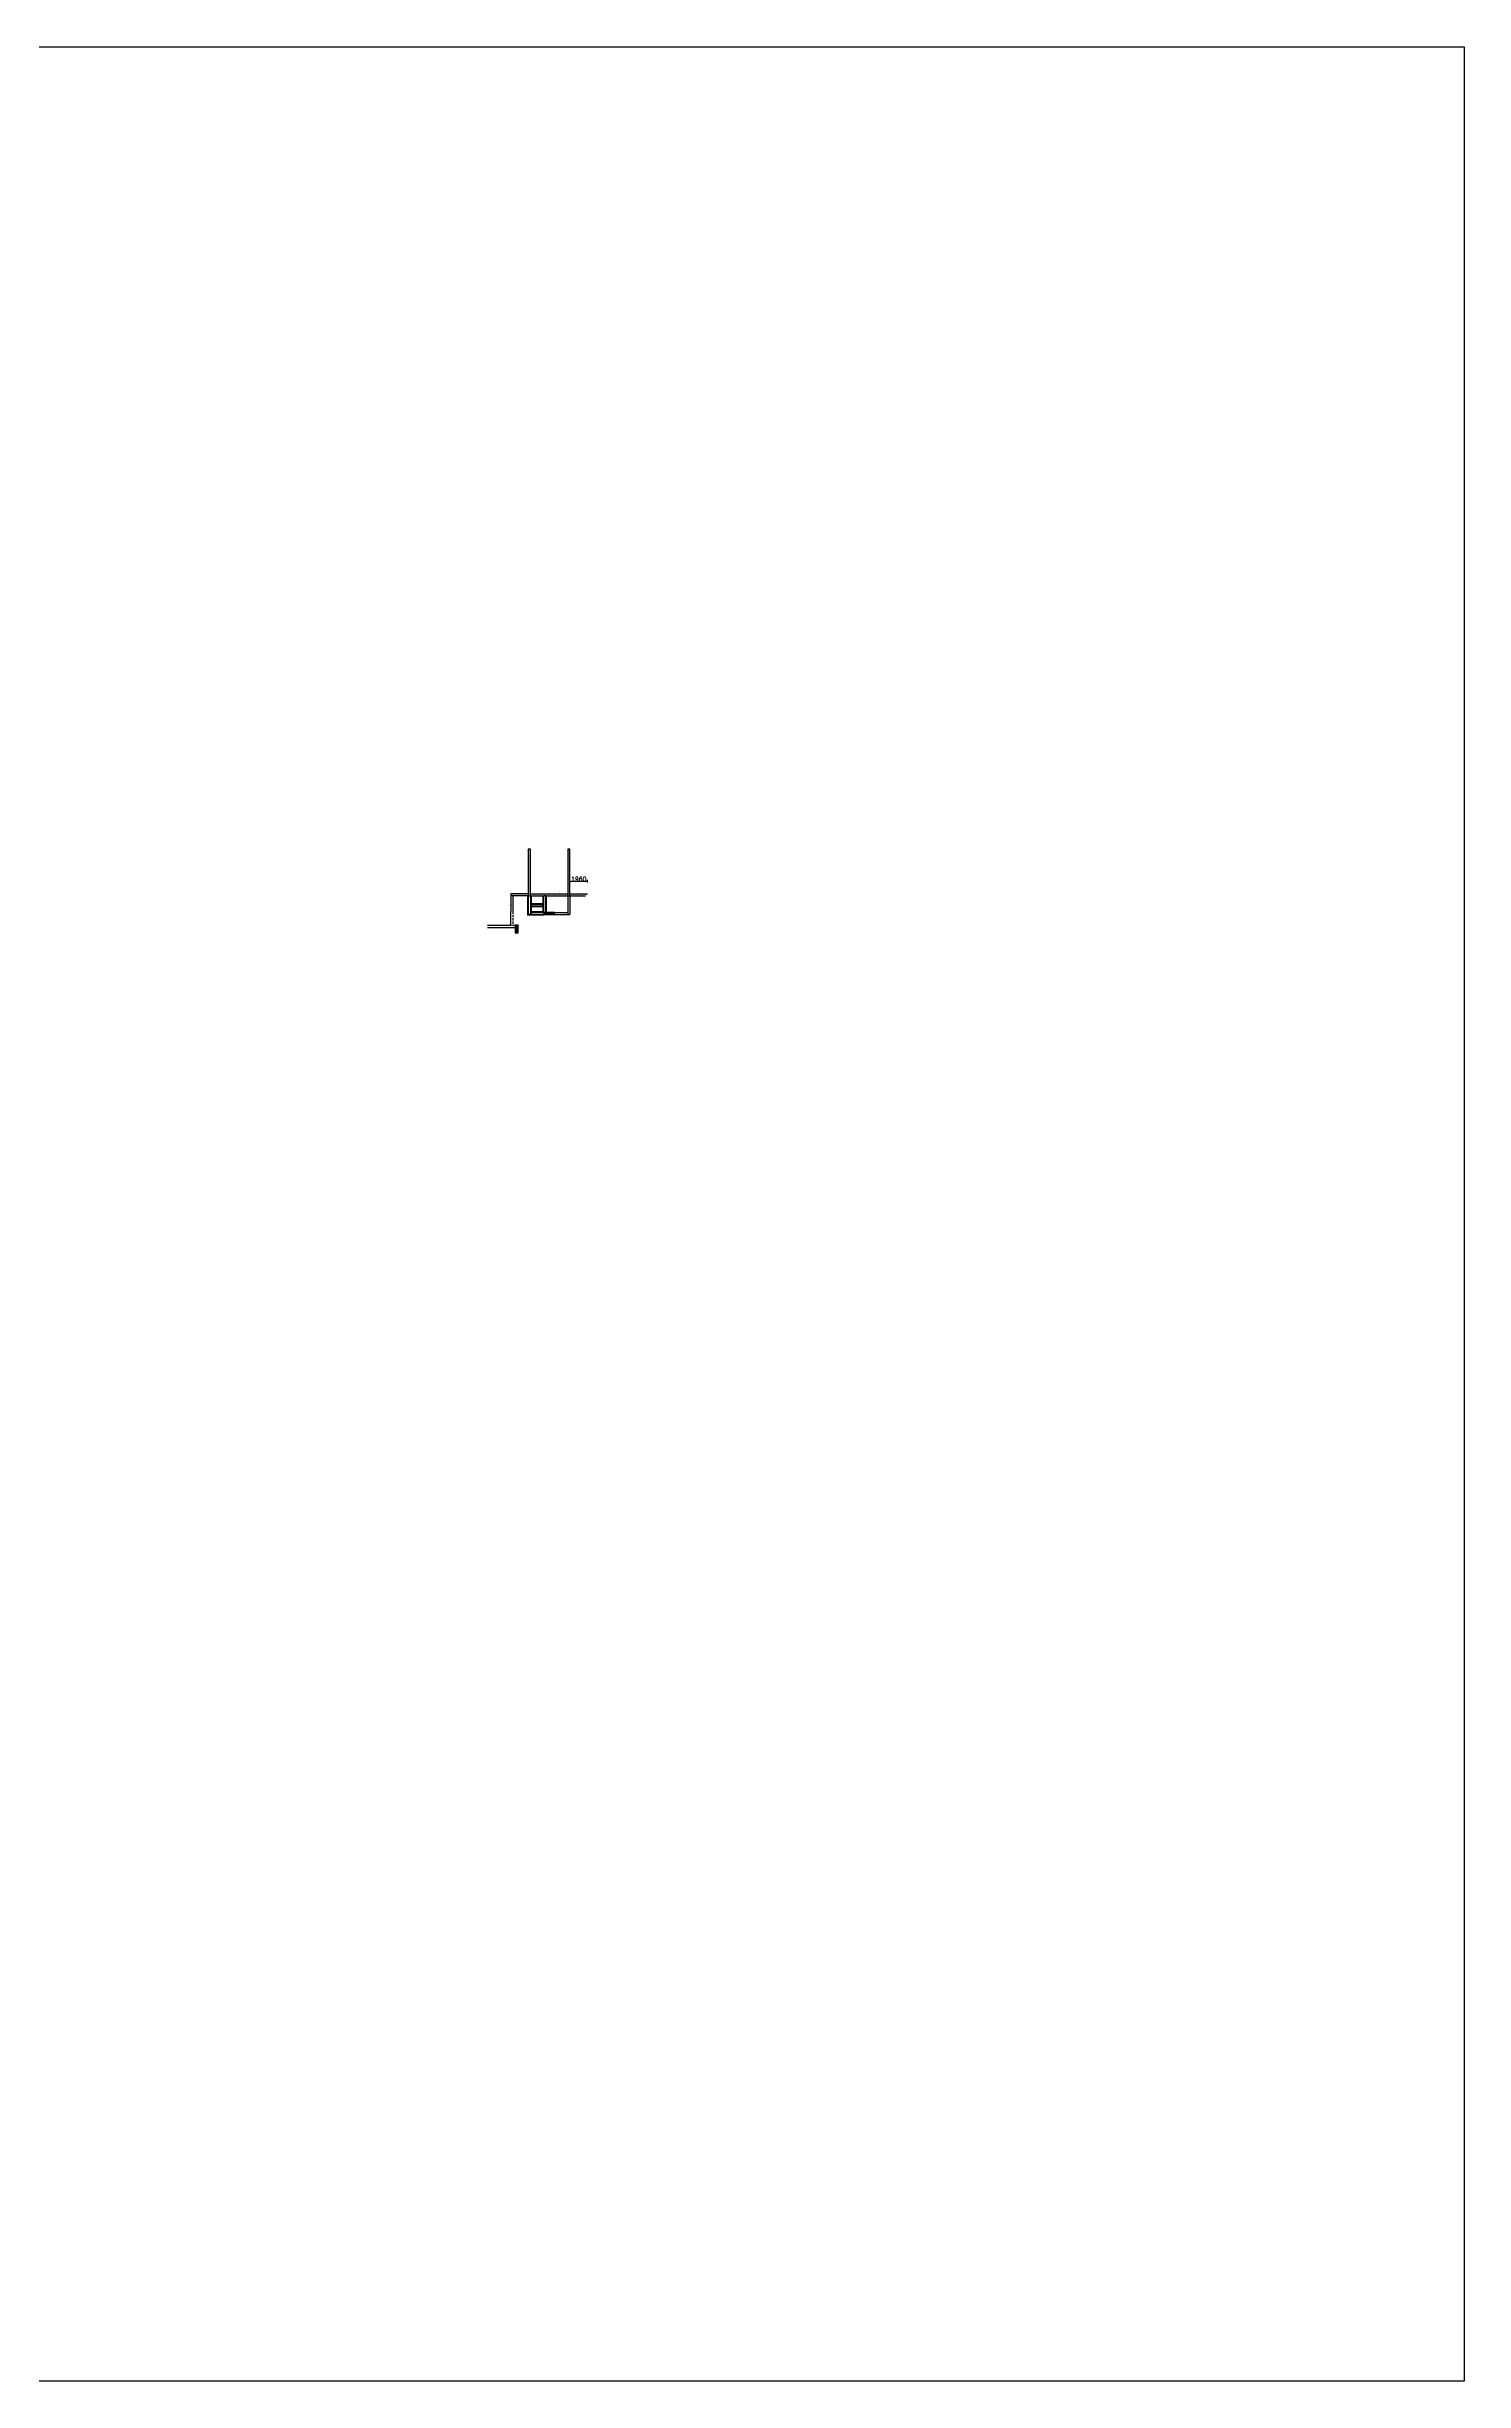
# Model space of a CAD drawing. Extents: x -200722 to 834823, y -494970 to 88783.
# Drawn here: x 351169 to 509757, y -494970 to -233929 of the extents above; entities that cross this region are included whole.
import ezdxf

# ---------------------------------------------------------------- set-up
doc = ezdxf.new("R2010")
doc.units = 0
doc.header["$LTSCALE"] = 100
doc.header["$MEASUREMENT"] = 0
doc.header["$PDMODE"] = 34
doc.linetypes.add('DOT', pattern=[0.25, 0, -0.25])
doc.linetypes.add('HIDDEN', pattern=[0.375, 0.25, -0.125])
doc.layers.get('0').update_dxf_attribs({"linetype": 'CONTINUOUS'})
doc.layers.get('DEFPOINTS').update_dxf_attribs({"linetype": 'CONTINUOUS'})
doc.layers.add('1_STAIRS', color=6, linetype='CONTINUOUS', lineweight=5)
for name, color, linetype in [('B_PLAN', 3, 'CONTINUOUS'), ('COL. SHED. STEEL.', 6, 'CONTINUOUS'), ('COL_H', 235, 'CONTINUOUS')]:
    doc.layers.add(name, color=color, linetype=linetype)
doc.styles.get("Standard").update_dxf_attribs({"font": 'simplex.shx'})
doc.dimstyles.new('01 S.K', dxfattribs={"dimtxt": 230, "dimasz": 100, "dimexe": 200, "dimexo": 100, "dimgap": 50, "dimtad": 1, "dimdec": 0, "dimzin": 0, "dimdsep": 46, "dimtxsty": 'Standard', "dimblk": 'DOT', "dimcen": 0.09, "dimclrd": 4, "dimclre": 4, "dimclrt": 4, "dimadec": 0, "dimazin": 0, "dimtfac": 1, "dimtdec": 0, "dimtofl": 0, "dimtmove": 0, "dimatfit": 3, "dimfxl": 2, "dimtolj": 1, "dimtzin": 0, "dimarcsym": 1})

# ---------------------------------------------------------------- blocks, each defined once
blk = doc.blocks.new('_DOT')
at = {"color": 0, "linetype": 'ByBlock'}
blk.add_line((-0.5, 0), (-1, 0), dxfattribs=at)
at = {"color": 0, "linetype": 'ByBlock', "const_width": 0.5}
blk.add_lwpolyline([(-0.25, 0, 1), (0.25, 0, 1)], format="xyb", close=True, dxfattribs=at)
blk = doc.blocks.new('*D3028')
at = {"color": 4, "lineweight": -2, "ltscale": 0.4, "transparency": 16777216}
for p, q in [((409709, -327390), (409709, -327090)), ((411569, -327290), (409809, -327290)), ((411669, -327390), (411669, -327090))]:
    blk.add_line(p, q, dxfattribs=at)
at = {"layer": 'DEFPOINTS', "color": 0, "lineweight": -3, "ltscale": 0.4, "transparency": 16777216}
for p in [(409709, -327290), (409709, -328635), (411669, -328635)]:
    blk.add_point(p, dxfattribs=at)
at = {"color": 4, "lineweight": -2, "ltscale": 0.4, "transparency": 16777216, "xscale": 100, "yscale": 100, "zscale": 100, "rotation": 180}
blk.add_blockref('_DOT', (409709, -327290), dxfattribs=at)
at = {"color": 4, "lineweight": -2, "ltscale": 0.4, "transparency": 16777216, "xscale": 100, "yscale": 100, "zscale": 100}
blk.add_blockref('_DOT', (411669, -327290), dxfattribs=at)
at = {"color": 4, "lineweight": -3, "ltscale": 0.4, "transparency": 16777216, "insert": (410689, -326990), "char_height": 500, "attachment_point": 5}
blk.add_mtext('\\A1;1960', dxfattribs=at)

msp = doc.modelspace()

# ---------------------------------------------------------------- hatches: boundary and pattern name
at = {"lineweight": -3, "ltscale": 0.4, "true_color": 0x000000}
h = msp.add_hatch(color=18, dxfattribs=at)
h.dxf.hatch_style = 1
h.paths.add_polyline_path([(403088.6, -328634.5), (403088.6, -328864.5), (403318.6, -328864.5), (405048.6, -328864.5), (405048.6, -328634.5)])
h.paths.add_polyline_path([(411438.6, -328864.5), (411668.6, -328864.5), (411668.6, -328634.5), (409708.6, -328634.5), (409708.6, -328864.5)])
h = msp.add_hatch(color=18, dxfattribs=at)
h.dxf.hatch_style = 1
h.paths.add_polyline_path([(405278.6, -328864.5), (406768.6, -328864.5), (406998.6, -328864.5), (408536.9, -328864.5), (408536.9, -328681.3), (408536.9, -328634.5), (405278.6, -328634.5)])
h.paths.add_polyline_path([(408536.9, -328681.3), (408536.9, -328864.5), (409478.6, -328864.5), (409478.6, -328634.5), (408536.9, -328634.5)])
at = {"layer": 'COL_H', "ltscale": 0.4, "true_color": 0x000000}
for points in [[(405048.6, -328864.5), (405278.6, -328864.5), (405278.6, -323759.5), (405278.6, -323659.5), (405048.6, -323659.5)], [(409478.6, -328864.5), (409708.6, -328864.5), (409708.6, -323759.5), (409708.6, -323659.5), (409478.6, -323659.5)], [(406768.6, -330969.5), (407988.6, -330969.5), (407988.6, -330739.5), (406768.6, -330739.5)], [(403568.6, -333019.5), (403918.6, -333019.5), (403918.6, -332169.5), (403568.6, -332169.5)]]:
    msp.add_hatch(color=18, dxfattribs=at).paths.add_polyline_path(points)

# ---------------------------------------------------------------- linework, layer by layer
at = {"color": 5, "lineweight": -3, "ltscale": 0.4}
for p, q in [((403318.6, -328864.5, 7446.6), (403088.6, -328864.5, 7446.6)), ((406998.6, -328864.5, 7446.6), (406768.6, -328864.5, 7446.6)), ((405048.6, -329805.5, 7446.6), (405036.9, -329805.5, 7446.6))]:
    msp.add_line(p, q, dxfattribs=at)
at = {"color": 1, "linetype": 'DOT', "ltscale": 4}
for p, q in [((408536.9, -328299.6), (408536.9, -328681.3)), ((402916.9, -329916.8), (403455.7, -329916.8))]:
    msp.add_line(p, q, dxfattribs=at)
at = {"color": 18, "ltscale": 0.4, "true_color": 0x000000}
msp.add_lwpolyline([(192580.7, -233928.9), (509756.8, -233928.9), (509756.8, -494970.3), (192580.7, -494970.3)], close=True, dxfattribs=at)
at = {"layer": '1_STAIRS', "color": 1, "ltscale": 500}
msp.add_line((403318.6, -332169.5, 7446.6), (403088.6, -332169.5, 5154.3), dxfattribs=at)
at = {"layer": 'B_PLAN', "color": 18, "ltscale": 0.4, "true_color": 0x000000}
for p, q in [((405048.6, -328634.5, 7446.6), (403088.6, -328634.5, 8592)), ((405048.6, -328864.5, 7446.6), (403318.6, -328864.5, 7446.6)), ((405048.6, -328864.5, 7446.6), (405048.6, -330969.5, 7446.6)), ((405278.6, -328634.5, 7446.6), (409478.6, -328634.5, 7446.6)), ((405278.6, -328864.5, 7446.6), (405278.6, -330969.5, 7446.6)), ((405278.6, -328864.5, 7446.6), (406768.6, -328864.5, 7446.6)), ((406768.6, -331044.5, 7446.6), (406768.6, -328864.5, 7446.6)), ((406998.6, -328864.5, 7446.6), (409478.6, -328864.5, 7446.6)), ((406998.6, -330739.5, 7446.6), (406998.6, -328864.5, 7446.6)), ((409478.6, -328864.5, 7446.6), (409478.6, -330969.5, 697.8)), ((409708.6, -328634.5, 7446.6), (411668.6, -328634.5, 8592)), ((409708.6, -328864.5, 7446.6), (411438.6, -328864.5, 7446.6)), ((409708.6, -328864.5, 7446.6), (409708.6, -330969.5, 7446.6)), ((403088.6, -332169.5, 5154.3), (403088.6, -330619.5, 8592)), ((405036.9, -329805.5, 7446.6), (405048.6, -329805.5, 7446.6)), ((406768.6, -330969.5, 7446.6), (405048.6, -330969.5, 7446.6)), ((405278.6, -329805.5, 7446.6), (406768.8, -329805.5, 7446.6)), ((406768.6, -330035.5, 7446.6), (405278.6, -330035.5, 7446.6)), ((406768.6, -330739.5, 7446.6), (405278.6, -330739.5, 7446.6)), ((407988.6, -330739.5, 7446.6), (409478.6, -330739.5, 7446.6)), ((407988.6, -330969.5, 7446.6), (409708.6, -330969.5, 7446.6)), ((400488.6, -332169.5, 7446.6), (403088.6, -332169.5, 7446.6)), ((400488.6, -332399.5, 7446.6), (403568.6, -332399.5, 7446.6)), ((403318.6, -332169.5, 7446.6), (403568.6, -332169.5, 7446.6))]:
    msp.add_line(p, q, dxfattribs=at)
at = {"layer": 'B_PLAN', "color": 1, "ltscale": 0.4}
for p, q in [((404973.6, -328864.5, 7446.6), (404973.6, -331044.5, 7446.6)), ((405353.6, -328864.5, 7446.6), (405353.6, -331044.5, 7446.6)), ((406693.6, -330739.5, 7446.6), (406693.6, -328864.5, 7446.6)), ((407073.6, -330739.5, 7446.6), (407073.6, -328864.5, 7446.6)), ((406768.6, -331044.5, 7446.6), (404973.6, -331044.5, 7446.6)), ((405278.6, -329730.5, 7446.6), (406768.8, -329730.5, 7446.6)), ((406768.6, -330110.5, 7446.6), (405278.6, -330110.5, 7446.6)), ((406768.6, -330664.5, 7446.6), (405278.6, -330664.5, 7446.6))]:
    msp.add_line(p, q, dxfattribs=at)
at = {"layer": 'B_PLAN', "color": 18, "ltscale": 0.4, "true_color": 0x000000, "elevation": 7446.6}
for points in [[(403088.6, -328634.5), (403088.6, -330619.5)], [(403318.6, -328864.5), (403318.6, -330619.5)]]:
    msp.add_lwpolyline(points, dxfattribs=at)
at = {"layer": 'B_PLAN', "color": 18, "linetype": 'HIDDEN', "ltscale": 10, "true_color": 0x000000, "elevation": 7446.6}
msp.add_lwpolyline([(403318.6, -330619.5), (403318.6, -332169.5)], dxfattribs=at)
at = {"layer": 'COL. SHED. STEEL.', "color": 18, "ltscale": 500, "true_color": 0x000000, "elevation": 7446.6}
for points in [[(405048.6, -328864.5), (405278.6, -328864.5), (405278.6, -323759.5), (405278.6, -323659.5), (405048.6, -323659.5), (405048.6, -328864.5)], [(409478.6, -328864.5), (409708.6, -328864.5), (409708.6, -323759.5), (409708.6, -323659.5), (409478.6, -323659.5), (409478.6, -328864.5)], [(406768.6, -330969.5), (407988.6, -330969.5), (407988.6, -330739.5), (406768.6, -330739.5), (406768.6, -330969.5)], [(403568.6, -333019.5), (403918.6, -333019.5), (403918.6, -332169.5), (403568.6, -332169.5), (403568.6, -333019.5)]]:
    msp.add_lwpolyline(points, dxfattribs=at)

# ---------------------------------------------------------------- dimensions: what is measured, and where the dimension line sits
at = {"color": 5, "lineweight": -3, "ltscale": 0.4}
dim = msp.add_linear_dim(base=(409708.6, -327290.4), p1=(411668.6, -328634.5, 7446.6), p2=(409708.6, -328634.5, 7446.6), dimstyle='01 S.K', override={"dimtxt": 500, "dimfxl": 100, "dimfxlon": 1}, dxfattribs=at)
dim.commit()
dim.dimension.update_dxf_attribs({"geometry": '*D3028', "text_midpoint": (410688.6, -326990.4)})

doc.saveas('drawing.dxf')
